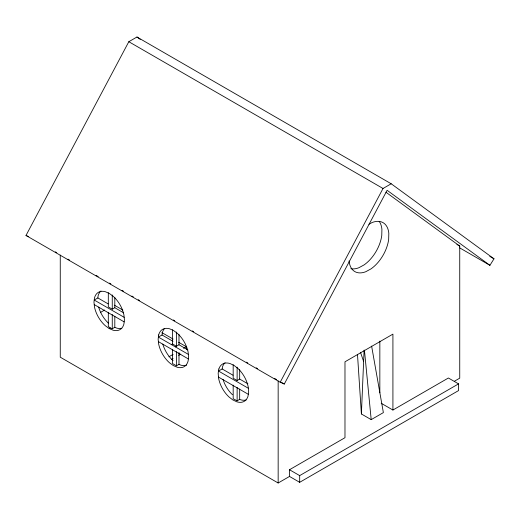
<?xml version="1.0" encoding="UTF-8"?>
<svg xmlns="http://www.w3.org/2000/svg" width="520" height="520" viewBox="0 0 520 520"><rect width="100%" height="100%" fill="white"/><g stroke="black" fill="none" stroke-linecap="round" stroke-linejoin="round"><path stroke-width="0.78" d="M371.618 346.106L383.37 412.607L371.196 419.634L361.394 413.972L364.104 350.188M124.183 317.33L94.224 300.034L97.851 297.94L98.111 295.808A21.547 12.441 60 0 1 100.991 290.953M188.357 354.38L158.399 337.084L162.032 334.99L162.292 332.865A21.547 12.441 60 0 1 164.678 328.458M248.365 388.284L218.524 371.053L222.157 368.959L222.502 366.893A21.573 12.454 60 0 1 225.102 362.732M489.918 265.324L387.107 190.294L284.297 384.04L280.209 382.232L26 235.463L128.81 41.717L136.975 37.005L391.19 183.775L494 258.804L489.918 265.324L459.719 247.891M280.209 382.232L383.026 188.487L391.19 183.775M100.451 312.449L104.644 310.031M108.316 292.689L108.316 306.917L112.262 309.192L114.803 307.723L123.702 312.865M109.2 328.556L113.145 330.233A21.547 12.441 60 0 0 123.923 324.012L124.436 319.755L123.923 314.906A21.547 12.441 60 0 0 113.145 296.238L109.2 293.365L105.255 291.688A21.547 12.441 60 0 0 94.484 297.908L93.964 302.159L94.484 307.014A21.547 12.441 60 0 0 105.255 325.676L109.2 328.556L110.292 327.925L112.262 328.764L114.803 327.294L116.779 328.133A21.547 12.441 60 0 0 121.791 328.269M171.405 344.598L172.497 343.967L176.436 346.242L176.436 332.014M175.35 346.873L178.984 344.773L187.883 349.915M168.896 356.804L173.089 354.387M183.56 348.335L186.355 346.723L186.355 349.518M171.691 359.385L173.089 358.579M178.672 355.355L180.765 354.146M172.497 349.31L172.497 363.538L176.436 365.82L178.984 364.351L180.953 365.19A21.547 12.441 60 0 0 186.602 365.125M233.181 364.683L233.181 378.261L237.127 380.536L239.668 379.067L247.891 383.819M233.181 385.106L233.181 398.743L237.127 400.822L239.668 399.353L240.357 399.685A21.573 12.454 60 0 0 246.129 399.971M60.261 255.086L60.261 357.195L278.161 482.996L289.503 476.444L289.503 469.736L344.981 437.704L344.981 361.803L392.918 334.126L392.918 410.033L381.219 403.279M392.918 410.033L448.39 378.001L458.556 383.877L458.556 390.585L299.676 482.313L289.503 476.444M454.396 381.245L459.738 378.163L459.738 246.071L385.931 192.205M289.503 469.736L299.676 475.605L458.556 383.877M368.947 224.244L372.119 222.521A28.249 16.309 -60 0 1 388.817 233.285L388.668 239.395A28.249 16.309 -60 0 1 370.994 268.879L365.781 271.719A28.249 16.309 -60 0 1 349.076 260.949M26 235.463L28.723 236.672M128.81 41.717L383.026 188.487M489.788 256.373L494 258.804M456.924 244.446L459.738 246.071M55.361 251.869L56.771 252.681M68.003 259.168L69.407 259.974M96.096 275.386L98.202 276.601M109.434 283.088L110.838 283.894M122.077 290.381L123.481 291.194M131.905 296.062L133.315 296.868M138.229 299.709L139.633 300.521M173.342 319.982L174.746 320.794M192.303 330.928L193.707 331.74M246.376 362.147L247.78 362.96M256.204 367.822L257.608 368.635M274.463 378.365L276.569 379.581M281.483 382.421L284.297 384.04M114.419 305.195L122.805 310.031M161.909 332.611L173.089 339.066M178.672 342.29L186.355 346.723M222.157 368.959L233.006 375.226M97.851 297.94L108.121 303.869M162.032 334.99L172.984 341.315M94.224 304.59L124.183 321.887M158.399 341.64L188.357 358.937M218.465 377.065L248.313 394.297M136.975 37.005L140.251 39.397M110.292 327.925L108.316 326.489L108.316 312.26M360.503 352.307L363.623 361.485M364.442 350.194L371.196 419.634M357.494 354.504L361.394 413.972M379.841 341.113L379.841 392.795M299.676 475.605L299.676 482.313M278.161 380.887L278.161 482.996M239.668 369.616L239.668 379.067M239.668 389.064L239.668 399.353M237.127 367.146L237.127 380.536M237.127 387.368L237.127 400.822M178.984 334.503L178.984 344.773M178.984 352.495L178.984 364.351M176.436 351.591L176.436 365.82M172.497 329.739L172.497 343.967M114.803 297.447L114.803 307.723M114.803 316.231L114.803 327.294M112.262 294.964L112.262 309.192M112.262 314.535L112.262 328.764M379.191 221.397A28.249 16.309 -60 0 1 381.914 229.307L381.771 235.411A28.249 16.309 -60 0 1 364.091 264.901L358.878 267.735A28.249 16.309 -60 0 1 350.838 268.697M108.342 323.089A21.547 12.441 60 0 1 98.644 307.099M173.062 360.633A21.547 12.441 60 0 1 162.825 344.149M232.472 394.738A21.573 12.454 60 0 1 223.035 379.444M158.659 334.958L158.138 339.216L158.659 344.065A21.547 12.441 60 0 0 169.436 362.732L173.375 365.606L177.32 367.282A21.547 12.441 60 0 0 188.097 361.062L188.617 356.811L188.097 351.956A21.547 12.441 60 0 0 177.32 333.294L173.375 330.414L169.436 328.738A21.547 12.441 60 0 0 158.659 334.958M218.868 368.992L218.179 373.12L218.53 377.904A21.573 12.454 60 0 0 228.839 396.832L232.765 399.893L236.73 401.778A21.573 12.454 60 0 0 247.969 396.363L248.658 392.229L248.306 387.446A21.573 12.454 60 0 0 237.998 368.518L234.072 365.456L230.107 363.571A21.573 12.454 60 0 0 218.868 368.992"/></g></svg>
